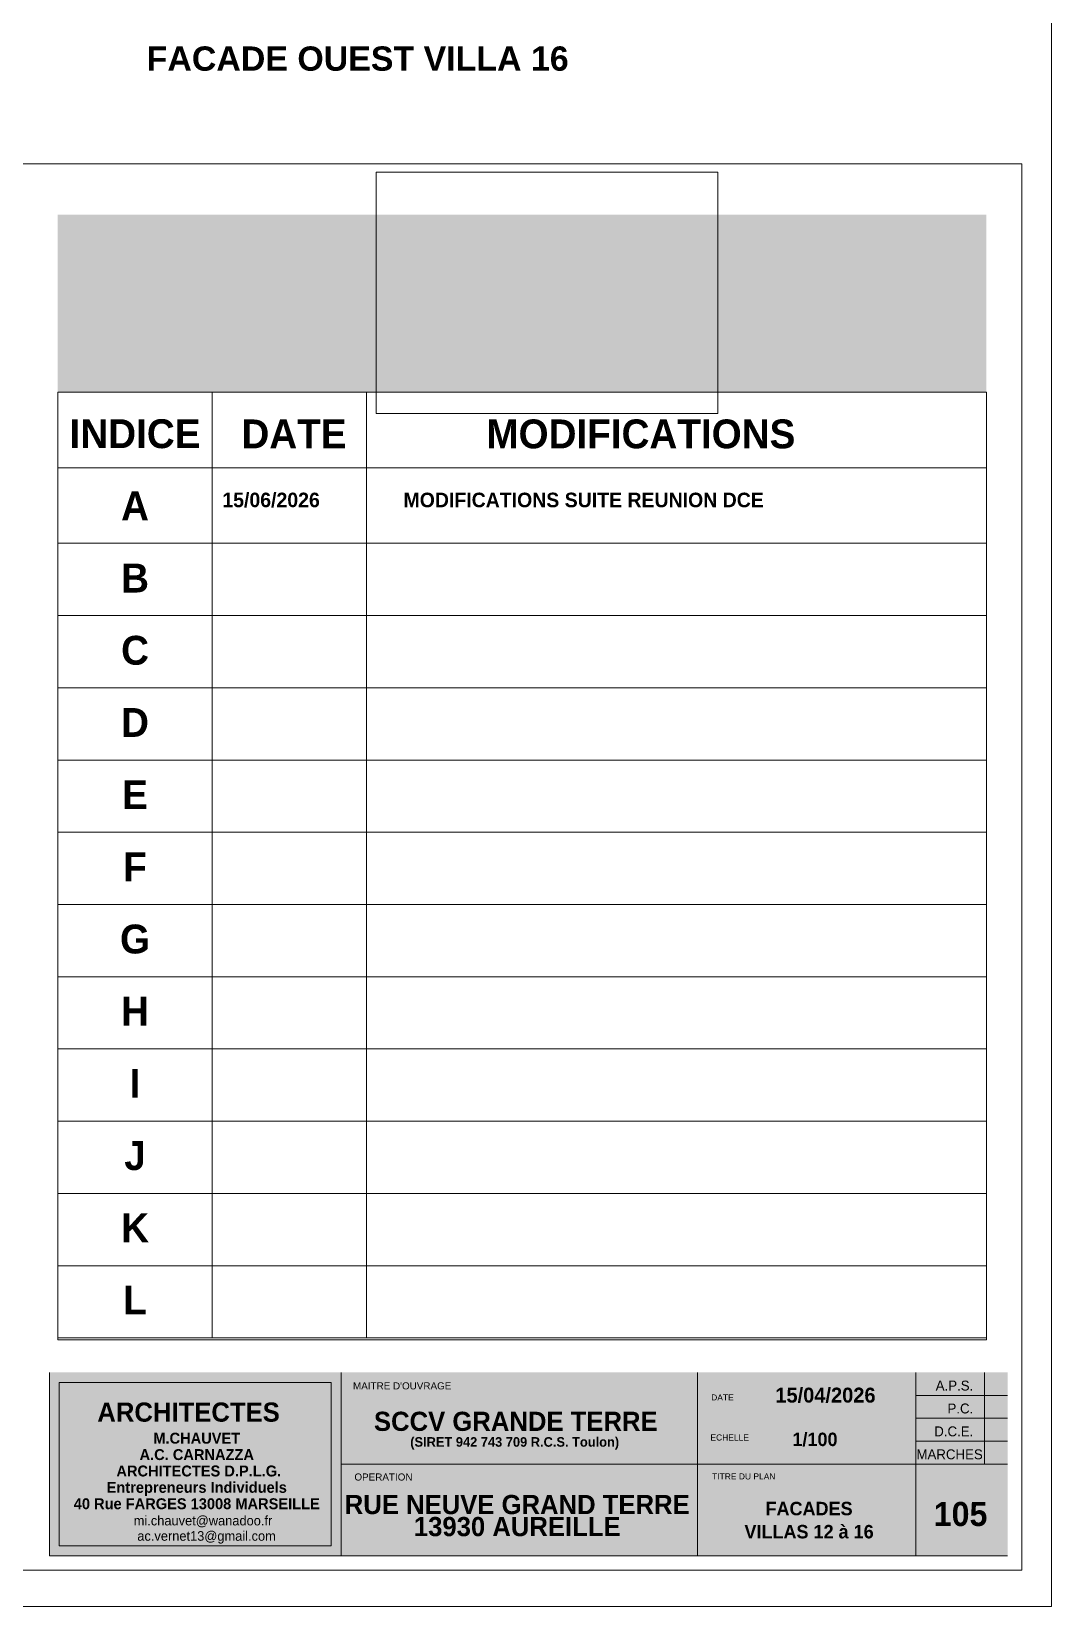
# Model space of a CAD drawing. Header units: metres. Extents: x 44.2 to 128.2, y -61.8 to 3.
# Drawn here: x 107.21 to 128.22, y -61.79 to -29.33 of the extents above; entities that cross this region are included whole.
import ezdxf
from ezdxf.enums import TextEntityAlignment as Align
from ezdxf.lldxf.tags import DXFTag

# ---------------------------------------------------------------- set-up
doc = ezdxf.new("R2010")
doc.units = ezdxf.units.M
doc.header["$MEASUREMENT"] = 0
doc.header["$XCLIPFRAME"] = 0
doc.layers.add('Calque Commun', color=7, linetype='Continuous')
doc.layers.add('Textes', color=7, linetype='Continuous')
doc.styles.add('Arial', font='arialbd.ttf', dxfattribs={"height": 0.5})
doc.styles.add('Arial3', font='arial.ttf', dxfattribs={"height": 0.125695})
doc.styles.add('Arial4', font='arial.ttf', dxfattribs={"height": 0.146644})
doc.styles.add('Century Gothic10', font='GOTHICB.TTF', dxfattribs={"height": 0.277667})
doc.styles.add('Century Gothic11', font='GOTHICB.TTF', dxfattribs={"height": 0.3})
doc.styles.add('Century Gothic12', font='GOTHIC.TTF', dxfattribs={"height": 0.206022})
doc.styles.add('Century Gothic13', font='GOTHIC.TTF', dxfattribs={"height": 0.206042})
doc.styles.add('Century Gothic14', font='GOTHICB.TTF', dxfattribs={"height": 0.398543})
doc.styles.add('Century Gothic15', font='GOTHIC.TTF', dxfattribs={"height": 0.199271})
doc.styles.add('Century Gothic16', font='GOTHICB.TTF', dxfattribs={"height": 0.311})
doc.styles.add('Century Gothic17', font='GOTHICB.TTF', dxfattribs={"height": 0.226937})
doc.styles.add('Century Gothic18', font='GOTHICB.TTF', dxfattribs={"height": 0.199271})
doc.styles.add('Century Gothic19', font='GOTHICB.TTF', dxfattribs={"height": 0.6})
doc.styles.add('Century Gothic8', font='GOTHICB.TTF', dxfattribs={"height": 0.2777})
doc.styles.add('Century Gothic9', font='GOTHICB.TTF', dxfattribs={"height": 0.4958})
tags = doc.linetypes.add('DIVIDE2', pattern=[0.625, 0.25, -0.125, 0, -0.125, 0, -0.125]).pattern_tags.tags
tags[14:15] = [DXFTag(74, 4), DXFTag(75, 0), DXFTag(340, '0'), DXFTag(46, 1.0), DXFTag(50, 0.0), DXFTag(44, 0.0), DXFTag(45, 0.0)]
tags[12:13] = [DXFTag(74, 4), DXFTag(75, 0), DXFTag(340, '0'), DXFTag(46, 1.0), DXFTag(50, 0.0), DXFTag(44, 0.0), DXFTag(45, 0.0)]
tags[10:11] = [DXFTag(74, 4), DXFTag(75, 0), DXFTag(340, '0'), DXFTag(46, 1.0), DXFTag(50, 0.0), DXFTag(44, 0.0), DXFTag(45, 0.0)]
tags[8:9] = [DXFTag(74, 4), DXFTag(75, 0), DXFTag(340, '0'), DXFTag(46, 1.0), DXFTag(50, 0.0), DXFTag(44, 0.0), DXFTag(45, 0.0)]
tags[6:7] = [DXFTag(74, 4), DXFTag(75, 0), DXFTag(340, '0'), DXFTag(46, 1.0), DXFTag(50, 0.0), DXFTag(44, 0.0), DXFTag(45, 0.0)]
tags[4:5] = [DXFTag(74, 4), DXFTag(75, 0), DXFTag(340, '0'), DXFTag(46, 1.0), DXFTag(50, 0.0), DXFTag(44, 0.0), DXFTag(45, 0.0)]
picture_1 = doc.add_image_def('image1.jpg', size_in_pixel=(1169, 826))

# ---------------------------------------------------------------- blocks, each defined once
blk = doc.blocks.new('CARTDCE')
at = {"layer": 'Calque Commun', "color": 9, "linetype": 'Continuous', "lineweight": 5}
for p, q in [((20.202, 28.93), (-21.798, 28.93)), ((20.202, -0.3), (20.202, 28.93)), ((-21.798, -0.3), (20.202, -0.3))]:
    blk.add_line(p, q, dxfattribs=at)
at = {"layer": 'Calque Commun', "color": 7, "linetype": 'Continuous', "lineweight": 5}
for p, q in [((3.381, 24.184), (3.381, 4.528)), ((6.588, 24.184), (6.588, 4.528)), ((0, 0), (0, 3.812)), ((17.996, 1.906, -3.494), (17.996, 3.812, -3.494)), ((19.425, 1.906, -3.494), (19.425, 3.812, -3.494)), ((17.996, 3.335, -3.494), (19.902, 3.335, -3.494)), ((17.996, 2.859, -3.494), (19.902, 2.859, -3.494)), ((17.996, 2.382, -3.494), (19.902, 2.382, -3.494)), ((6.059, 0), (0, 0)), ((19.902, 0), (6.059, 0))]:
    blk.add_line(p, q, dxfattribs=at)
at = {"layer": 'Calque Commun', "color": 7, "linetype": 'Continuous', "lineweight": 20}
for p, q in [((0.206, 3.606), (5.853, 3.606)), ((0.206, 0.206), (0.206, 3.606)), ((5.853, 3.606), (5.853, 0.206)), ((6.059, 0), (6.059, 3.812)), ((6.06, 3.812), (6.059, 0)), ((13.463, 3.812), (13.463, 0)), ((17.996, 0), (17.996, 3.812)), ((19.902, 1.906), (6.059, 1.906)), ((5.853, 0.206), (0.206, 0.206))]:
    blk.add_line(p, q, dxfattribs=at)
at = {"layer": 'Calque Commun', "color": 7, "linetype": 'Continuous', "lineweight": 20, "true_color": 0xffffff}
for points in [[(0.174, 27.878), (19.464, 27.878), (0.174, 24.184), (19.464, 24.184)], [(19.902, 3.812), (0, 3.812), (19.902, 0), (0, 0)], [(0, 3.812), (19.902, 3.812), (0, 0), (19.902, 0)]]:
    blk.add_trace(points, dxfattribs=at)
at = {"layer": 'Calque Commun', "color": 18, "linetype": 'Continuous', "lineweight": 5, "true_color": 0x000000}
blk.add_trace([(19.902, 2.859), (19.425, 2.859), (19.902, 2.382), (19.425, 2.382)], dxfattribs=at)
at = {"layer": 'Calque Commun', "color": 7, "linetype": 'ByBlock', "lineweight": -2}
for s, style, p in [('A.P.S.', 'Century Gothic12', (19.191, 3.436, -3.494)), ('P.C.', 'Century Gothic13', (19.191, 2.96, -3.494)), ('D.C.E.', 'Century Gothic13', (19.191, 2.484, -3.494)), ('MARCHES', 'Century Gothic13', (19.388, 2.007, -3.494))]:
    blk.add_text(s, height=0.206, dxfattribs=dict(at, style=style)).set_placement(p, align=Align.RIGHT)
at = {"layer": 'Calque Commun', "color": 7, "linetype": 'ByBlock', "lineweight": -2, "style": 'Century Gothic16'}
blk.add_text('15/04/2026', height=0.311, dxfattribs=at).set_placement((16.12, 3.185), align=Align.CENTER)
at = {"layer": 'Calque Commun', "color": 7, "linetype": 'ByBlock', "lineweight": -2}
for s, height, style, p in [('SCCV GRANDE TERRE', 0.39854, 'Century Gothic14', (9.688, 2.597, 0)), ('(SIRET 942 743 709 R.C.S. Toulon)', 0.19927, 'Century Gothic18', (9.665, 2.268, 0))]:
    blk.add_text(s, height=height, rotation=360, dxfattribs=dict(at, style=style)).set_placement(p, align=Align.CENTER)
at = {"layer": 'Calque Commun', "color": 7, "linetype": 'ByBlock', "lineweight": -2, "attachment_point": 8, "rotation": 360}
for s, insert, char_height, line_spacing_factor, style in [(' \\PARCHITECTES', (2.891, 2.783, 0), 0.39854, 0.69, 'Century Gothic14'), ('M.CHAUVET\\PA.C. CARNAZZA\\P ARCHITECTES D.P.L.G.\\PEntrepreneurs Individuels\\P40 Rue FARGES 13008 MARSEILLE', (3.061, 0.966, 0), 0.22694, 0.9, 'Century Gothic17'), ('RUE NEUVE GRAND TERRE\\P13930 AUREILLE', (9.718, 0.403, 0), 0.39854, 0.69, 'Century Gothic14')]:
    blk.add_mtext(s, dxfattribs=dict(at, insert=insert, char_height=char_height, line_spacing_factor=line_spacing_factor, style=style))
at = {"layer": 'Textes', "color": 5, "linetype": 'ByBlock', "lineweight": -2, "style": 'Century Gothic19'}
for s, p in [('DATE', (3.989, 23.019)), ('MODIFICATIONS', (9.077, 23.019))]:
    blk.add_text(s, height=0.6, dxfattribs=at).set_placement(p)
at = {"layer": 'Textes', "color": 7, "linetype": 'ByBlock', "lineweight": -2}
for s, height, style, p in [("MAITRE D'OUVRAGE", 0.14664, 'Arial4', (7.328, 3.533)), ('DATE', 0.1257, 'Arial3', (13.981, 3.292)), ('ECHELLE', 0.1257, 'Arial3', (14.131, 2.46)), ('OPERATION', 0.1466, 'Arial4', (6.939, 1.639)), ('TITRE DU PLAN', 0.1257, 'Arial3', (14.424, 1.651))]:
    blk.add_text(s, height=height, rotation=360, dxfattribs=dict(at, style=style)).set_placement(p, align=Align.MIDDLE_CENTER)
at = {"layer": 'Textes', "color": 5, "linetype": 'ByBlock', "lineweight": -2, "insert": (1.779, 5.019), "char_height": 0.6, "attachment_point": 8, "line_spacing_factor": 1.5, "style": 'Century Gothic19'}
blk.add_mtext('INDICE\\PA\\PB\\PC\\PD\\PE\\PF\\PG\\PH\\PI\\PJ\\PK\\PL', dxfattribs=at)
at = {"layer": 'Textes', "color": 7, "linetype": 'ByBlock', "lineweight": -2, "insert": (1.752, 0.254, 0), "char_height": 0.19927, "attachment_point": 7, "rotation": 360, "line_spacing_factor": 0.96, "style": 'Century Gothic15'}
blk.add_mtext('mi.chauvet@wanadoo.fr\\P ac.vernet13@gmail.com', dxfattribs=at)
at = {"layer": 'Calque Commun', "color": 5, "linetype": 'DIVIDE2', "lineweight": 5}
image = blk.add_image(picture_1, insert=(6.782, 23.744), size_in_units=(7.101, 5.018), dxfattribs=at)
image.set_boundary_path([(-2e-05, -0.0003), (1169, -0.0003), (1169, 826), (-2e-05, 826), (-2e-05, -0.0003)])
at = {"layer": 'Calque Commun', "color": 7, "linetype": 'Continuous', "lineweight": 5}
mesh = blk.add_polyface(dxfattribs=at)
corners = [(19.464, 24.184), (0.174, 24.184), (0.174, 4.493), (19.464, 4.493)]
mesh.append_faces([[corners[k] for k in face] for face in [(0, 1, 2, 3)]], dxfattribs={"color": 7})
mesh = blk.add_polyface(dxfattribs=at)
corners = [(19.464, 24.184), (0.174, 24.184), (0.174, 22.615), (19.464, 22.615)]
mesh.append_faces([[corners[k] for k in face] for face in [(0, 1, 2, 3)]], dxfattribs={"color": 7})
mesh = blk.add_polyface(dxfattribs=at)
corners = [(0.174, 21.046), (19.464, 21.046), (19.464, 19.544), (0.174, 19.544)]
mesh.append_faces([[corners[k] for k in face] for face in [(0, 1, 2, 3)]], dxfattribs={"color": 7})
mesh = blk.add_polyface(dxfattribs=at)
corners = [(0.174, 19.544), (19.464, 19.544), (19.464, 18.043), (0.174, 18.043)]
mesh.append_faces([[corners[k] for k in face] for face in [(0, 1, 2, 3)]], dxfattribs={"color": 7})
mesh = blk.add_polyface(dxfattribs=at)
corners = [(0.174, 18.043), (19.464, 18.043), (19.464, 16.541), (0.174, 16.541)]
mesh.append_faces([[corners[k] for k in face] for face in [(0, 1, 2, 3)]], dxfattribs={"color": 7})
mesh = blk.add_polyface(dxfattribs=at)
corners = [(0.174, 16.541), (19.464, 16.541), (19.464, 15.039), (0.174, 15.039)]
mesh.append_faces([[corners[k] for k in face] for face in [(0, 1, 2, 3)]], dxfattribs={"color": 7})
mesh = blk.add_polyface(dxfattribs=at)
corners = [(0.174, 15.039), (19.464, 15.039), (19.464, 13.538), (0.174, 13.538)]
mesh.append_faces([[corners[k] for k in face] for face in [(0, 1, 2, 3)]], dxfattribs={"color": 7})
mesh = blk.add_polyface(dxfattribs=at)
corners = [(0.174, 13.538), (19.464, 13.538), (19.464, 12.036), (0.174, 12.036)]
mesh.append_faces([[corners[k] for k in face] for face in [(0, 1, 2, 3)]], dxfattribs={"color": 7})
mesh = blk.add_polyface(dxfattribs=at)
corners = [(0.174, 12.036), (19.464, 12.036), (19.464, 10.535), (0.174, 10.535)]
mesh.append_faces([[corners[k] for k in face] for face in [(0, 1, 2, 3)]], dxfattribs={"color": 7})
mesh = blk.add_polyface(dxfattribs=at)
corners = [(0.174, 10.535), (19.464, 10.535), (19.464, 9.033), (0.174, 9.033)]
mesh.append_faces([[corners[k] for k in face] for face in [(0, 1, 2, 3)]], dxfattribs={"color": 7})
mesh = blk.add_polyface(dxfattribs=at)
corners = [(0.174, 9.033), (19.464, 9.033), (19.464, 7.531), (0.174, 7.531)]
mesh.append_faces([[corners[k] for k in face] for face in [(0, 1, 2, 3)]], dxfattribs={"color": 7})
mesh = blk.add_polyface(dxfattribs=at)
corners = [(0.174, 7.531), (19.464, 7.531), (19.464, 6.03), (0.174, 6.03)]
mesh.append_faces([[corners[k] for k in face] for face in [(0, 1, 2, 3)]], dxfattribs={"color": 7})
mesh = blk.add_polyface(dxfattribs=at)
corners = [(0.174, 6.03), (19.464, 6.03), (19.464, 4.528), (0.174, 4.528)]
mesh.append_faces([[corners[k] for k in face] for face in [(0, 1, 2, 3)]], dxfattribs={"color": 7})

msp = doc.modelspace()

# ---------------------------------------------------------------- block references
at = {"layer": 'Calque Commun', "color": 0, "linetype": 'ByBlock', "lineweight": -2, "xscale": 0.9916667342185974, "yscale": 0.9916667342185974, "zscale": 0.9916667342185974}
msp.add_blockref('CARTDCE', (107.577, -60.746), dxfattribs=at)

# ---------------------------------------------------------------- texts
at = {"layer": 'Textes', "color": 5, "linetype": 'ByBlock', "lineweight": -2, "style": 'Arial'}
msp.add_text('FACADE OUEST VILLA 16', height=0.5, dxfattribs=at).set_placement((109.581, -30.136))
at = {"layer": 'Textes', "color": 250, "linetype": 'ByBlock', "lineweight": -2}
for s, height, style, p in [('15/06/2026', 0.3, 'Century Gothic11', (112.143, -39.133)), ('MODIFICATIONS SUITE REUNION DCE', 0.3, 'Century Gothic11', (118.582, -39.133)), ('1/100', 0.2777, 'Century Gothic8', (123.347, -58.484)), ('105', 0.4958, 'Century Gothic9', (126.346, -60.131))]:
    msp.add_text(s, height=height, dxfattribs=dict(at, style=style)).set_placement(p, align=Align.CENTER)
at = {"layer": 'Textes', "color": 250, "linetype": 'ByBlock', "lineweight": -2, "insert": (123.225, -60.39), "char_height": 0.27767, "attachment_point": 8, "line_spacing_factor": 1.028572, "style": 'Century Gothic10'}
msp.add_mtext('FACADES\\PVILLAS 12 à 16', dxfattribs=at)

# ---------------------------------------------------------------- meshes
at = {"layer": 'Calque Commun', "color": 7, "linetype": 'Continuous', "lineweight": 5}
mesh = msp.add_polyface(dxfattribs=at)
corners = [(44.219, -2.79), (128.219, -2.79), (128.219, -61.79), (44.219, -61.79)]
mesh.append_faces([[corners[k] for k in face] for face in [(0, 1, 2, 3)]], dxfattribs={"color": 7})

doc.saveas('drawing.dxf')
